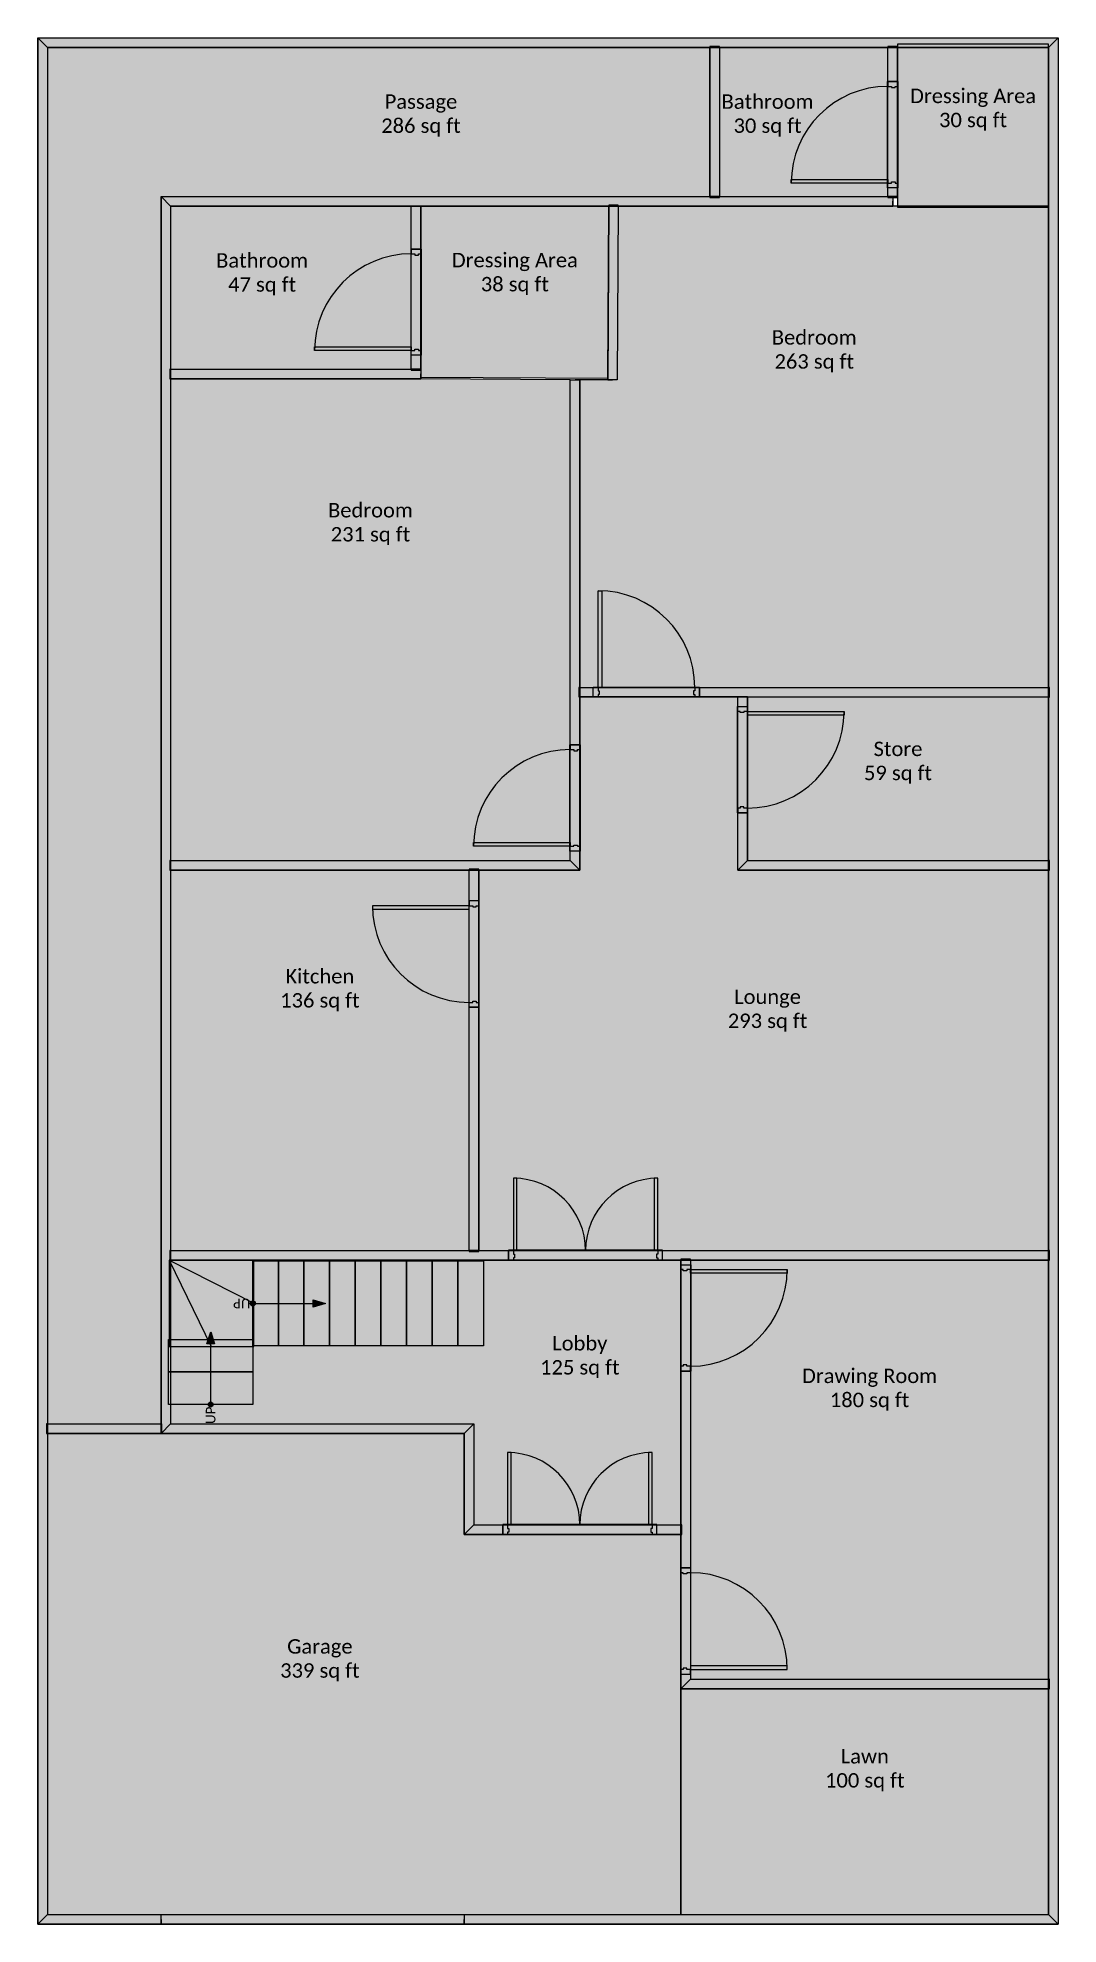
# Model space of a CAD drawing. Extents: x 0 to 35.4, y 0 to 65.4.
import ezdxf

# ---------------------------------------------------------------- set-up
doc = ezdxf.new("R2010")
doc.units = 0
doc.header["$MEASUREMENT"] = 0
for name, color, linetype in [('BUILDING_ENVELOPE', 7, 'CONTINUOUS'), ('LANDING', 7, 'CONTINUOUS'), ('SPACE', 7, 'CONTINUOUS'), ('STAIR', 7, 'CONTINUOUS')]:
    doc.layers.add(name, color=color, linetype=linetype)
doc.styles.get("Standard").update_dxf_attribs({"font": 'txt.shx'})

msp = doc.modelspace()

# ---------------------------------------------------------------- hatches: boundary and pattern name
at = {"layer": 'BUILDING_ENVELOPE'}
for color, points in [(7, [(0.371, 65.024), (0.371, 0.357), (0.038, 0.024), (0.038, 65.357)]), (7, [(0.038, 65.357), (35.371, 65.357), (35.038, 65.024), (0.371, 65.024)]), (7, [(35.371, 65.357), (35.371, 0.024), (35.038, 0.357), (35.038, 65.024)]), (7, [(23.306, 65.024), (23.639, 65.024), (23.639, 65.057), (23.306, 65.057)]), (7, [(23.639, 65.024), (23.639, 59.858), (23.306, 59.858), (23.306, 65.024)]), (7, [(29.472, 65.024), (29.806, 65.024), (29.806, 65.057), (29.472, 65.057)]), (7, [(29.472, 59.858), (29.472, 65.024), (29.806, 65.024), (29.806, 59.858)]), (7, [(26.124, 60.45), (29.472, 60.45), (29.472, 60.325), (26.124, 60.325)]), (7, [(4.639, 59.525), (4.639, 17.358), (4.306, 17.025), (4.306, 59.858)]), (7, [(4.306, 59.858), (29.639, 59.858), (29.639, 59.692), (29.639, 59.525), (4.639, 59.525)]), (7, [(12.972, 53.878), (12.972, 59.525), (13.139, 59.525), (13.306, 59.525), (13.306, 53.878)]), (7, [(20.139, 59.525), (20.104, 53.506), (19.938, 53.506), (19.771, 53.507), (19.806, 59.525)]), (7, [(19.806, 59.525), (20.139, 59.525), (20.139, 59.558), (19.806, 59.558)]), (7, [(23.639, 59.858), (23.306, 59.858), (23.306, 59.825), (23.639, 59.825)]), (7, [(29.806, 59.858), (29.472, 59.858), (29.472, 59.825), (29.806, 59.825)]), (7, [(9.624, 54.65), (12.972, 54.65), (12.972, 54.525), (9.624, 54.525)]), (7, [(4.639, 53.545), (4.639, 53.878), (4.606, 53.878), (4.606, 53.545)]), (7, [(4.639, 53.878), (13.306, 53.878), (13.306, 53.712), (13.306, 53.545), (4.639, 53.545)]), (7, [(13.306, 53.878), (12.972, 53.878), (12.972, 53.845), (13.306, 53.845)]), (7, [(18.472, 36.858), (18.474, 53.513), (18.641, 53.513), (18.808, 53.513), (18.806, 36.525)]), (7, [(19.563, 46.207), (19.563, 42.859), (19.438, 42.859), (19.438, 46.207)]), (7, [(18.806, 42.526), (18.807, 42.859), (18.773, 42.859), (18.773, 42.526)]), (7, [(18.807, 42.859), (35.038, 42.858), (35.038, 42.525), (18.806, 42.526)]), (7, [(24.272, 36.525), (24.272, 42.526), (24.439, 42.526), (24.606, 42.526), (24.606, 36.858)]), (7, [(35.038, 42.858), (35.038, 42.525), (35.071, 42.525), (35.071, 42.858)]), (7, [(27.954, 41.9), (24.606, 41.9), (24.606, 42.025), (27.954, 42.025)]), (7, [(15.124, 37.481), (18.473, 37.481), (18.473, 37.356), (15.124, 37.356)]), (7, [(4.639, 36.525), (4.639, 36.858), (4.606, 36.858), (4.606, 36.525)]), (7, [(4.639, 36.858), (18.472, 36.858), (18.806, 36.525), (4.639, 36.525)]), (7, [(24.606, 36.858), (35.038, 36.858), (35.038, 36.525), (24.272, 36.525)]), (7, [(35.038, 36.858), (35.038, 36.525), (35.071, 36.525), (35.071, 36.858)]), (7, [(14.972, 36.525), (15.306, 36.525), (15.306, 36.558), (14.972, 36.558)]), (7, [(14.972, 23.358), (14.972, 36.525), (15.306, 36.525), (15.306, 23.358)]), (7, [(11.624, 35.174), (14.972, 35.174), (14.972, 35.299), (11.624, 35.299)]), (7, [(16.506, 25.858), (16.506, 23.358), (16.631, 23.358), (16.631, 25.858)]), (7, [(21.381, 25.858), (21.381, 23.358), (21.506, 23.358), (21.506, 25.858)]), (7, [(4.639, 23.025), (4.639, 23.358), (4.606, 23.358), (4.606, 23.025)]), (7, [(4.639, 23.358), (35.038, 23.358), (35.038, 23.025), (4.639, 23.025)]), (7, [(15.306, 23.358), (14.972, 23.358), (14.972, 23.325), (15.306, 23.325)]), (7, [(22.306, 23.025), (22.639, 23.025), (22.639, 23.058), (22.306, 23.058)]), (7, [(22.639, 23.025), (22.639, 8.508), (22.306, 8.175), (22.306, 23.025)]), (7, [(35.038, 23.358), (35.038, 23.025), (35.071, 23.025), (35.071, 23.358)]), (7, [(25.987, 22.574), (22.639, 22.574), (22.639, 22.699), (25.987, 22.699)]), (54, [(0.371, 17.025), (0.371, 17.358), (0.338, 17.358), (0.338, 17.025)]), (54, [(0.371, 17.358), (4.306, 17.358), (4.306, 17.025), (0.371, 17.025)]), (7, [(4.639, 17.358), (15.139, 17.358), (14.806, 17.025), (4.306, 17.025)]), (54, [(4.306, 17.358), (4.306, 17.025), (4.339, 17.025), (4.339, 17.358)]), (7, [(15.139, 17.358), (15.139, 13.858), (14.806, 13.525), (14.806, 17.025)]), (7, [(16.306, 16.358), (16.306, 13.858), (16.431, 13.858), (16.431, 16.358)]), (7, [(21.181, 16.358), (21.181, 13.858), (21.306, 13.858), (21.306, 16.358)]), (7, [(15.139, 13.858), (22.306, 13.858), (22.306, 13.525), (14.806, 13.525)]), (7, [(22.306, 13.858), (22.306, 13.525), (22.339, 13.525), (22.339, 13.858)]), (7, [(22.639, 8.508), (35.038, 8.508), (35.038, 8.175), (22.306, 8.175)]), (7, [(25.987, 8.976), (22.639, 8.976), (22.639, 8.851), (25.987, 8.851)]), (7, [(35.038, 8.508), (35.038, 8.175), (35.071, 8.175), (35.071, 8.508)]), (7, [(0.371, 0.357), (35.038, 0.357), (35.371, 0.024), (0.038, 0.024)])]:
    msp.add_hatch(color=color, dxfattribs=at).paths.add_polyline_path(points)
h = msp.add_hatch(color=7, dxfattribs=at)
h.paths.add_polyline_path([(29.806, 60.158), (29.472, 60.158), (29.472, 60.325), (29.597, 60.325), (29.722, 60.325), (29.806, 60.325)])
h.paths.add_polyline_path([(29.806, 63.84), (29.472, 63.84), (29.472, 63.673), (29.597, 63.673), (29.722, 63.673), (29.806, 63.673)])
h = msp.add_hatch(color=7, dxfattribs=at)
h.paths.add_polyline_path([(29.597, 60.325), (29.597, 60.367), (29.722, 60.367), (29.722, 60.325)])
h.paths.add_polyline_path([(29.597, 63.673), (29.597, 63.631), (29.722, 63.631), (29.722, 63.673)])
h = msp.add_hatch(color=7, dxfattribs=at)
h.paths.add_polyline_path([(13.306, 54.358), (12.972, 54.358), (12.972, 54.525), (13.097, 54.525), (13.222, 54.525), (13.306, 54.525)])
h.paths.add_polyline_path([(13.306, 58.04), (12.972, 58.04), (12.972, 57.873), (13.097, 57.873), (13.222, 57.873), (13.306, 57.873)])
h = msp.add_hatch(color=7, dxfattribs=at)
h.paths.add_polyline_path([(13.097, 54.525), (13.097, 54.567), (13.222, 54.567), (13.222, 54.525)])
h.paths.add_polyline_path([(13.097, 57.873), (13.097, 57.831), (13.222, 57.831), (13.222, 57.873)])
h = msp.add_hatch(color=7, dxfattribs=at)
h.paths.add_polyline_path([(19.272, 42.526), (19.272, 42.859), (19.438, 42.859), (19.438, 42.734), (19.438, 42.609), (19.438, 42.526)])
h.paths.add_polyline_path([(22.953, 42.526), (22.953, 42.859), (22.786, 42.859), (22.786, 42.734), (22.786, 42.609), (22.786, 42.526)])
h = msp.add_hatch(color=7, dxfattribs=at)
h.paths.add_polyline_path([(19.438, 42.734), (19.48, 42.734), (19.48, 42.609), (19.438, 42.609)])
h.paths.add_polyline_path([(22.786, 42.734), (22.745, 42.734), (22.745, 42.609), (22.786, 42.609)])
h = msp.add_hatch(color=7, dxfattribs=at)
h.paths.add_polyline_path([(24.272, 42.192), (24.606, 42.192), (24.606, 42.025), (24.481, 42.025), (24.356, 42.025), (24.272, 42.025)])
h.paths.add_polyline_path([(24.272, 38.51), (24.606, 38.51), (24.606, 38.677), (24.481, 38.677), (24.356, 38.677), (24.272, 38.677)])
h = msp.add_hatch(color=7, dxfattribs=at)
h.paths.add_polyline_path([(24.481, 42.025), (24.481, 41.983), (24.356, 41.983), (24.356, 42.025)])
h.paths.add_polyline_path([(24.481, 38.677), (24.481, 38.719), (24.356, 38.719), (24.356, 38.677)])
h = msp.add_hatch(color=7, dxfattribs=at)
h.paths.add_polyline_path([(18.806, 37.189), (18.473, 37.189), (18.473, 37.356), (18.598, 37.356), (18.723, 37.356), (18.806, 37.356)])
h.paths.add_polyline_path([(18.806, 40.871), (18.473, 40.871), (18.473, 40.704), (18.598, 40.704), (18.723, 40.704), (18.806, 40.704)])
h = msp.add_hatch(color=7, dxfattribs=at)
h.paths.add_polyline_path([(18.598, 37.356), (18.598, 37.398), (18.723, 37.398), (18.723, 37.356)])
h.paths.add_polyline_path([(18.598, 40.704), (18.598, 40.662), (18.723, 40.662), (18.723, 40.704)])
h = msp.add_hatch(color=7, dxfattribs=at)
h.paths.add_polyline_path([(15.306, 35.466), (14.972, 35.466), (14.972, 35.299), (15.097, 35.299), (15.222, 35.299), (15.306, 35.299)])
h.paths.add_polyline_path([(15.306, 31.785), (14.972, 31.785), (14.972, 31.951), (15.097, 31.951), (15.222, 31.951), (15.306, 31.951)])
h = msp.add_hatch(color=7, dxfattribs=at)
h.paths.add_polyline_path([(15.097, 35.299), (15.097, 35.258), (15.222, 35.258), (15.222, 35.299)])
h.paths.add_polyline_path([(15.097, 31.951), (15.097, 31.993), (15.222, 31.993), (15.222, 31.951)])
h = msp.add_hatch(color=134, dxfattribs=at)
h.paths.add_polyline_path([(7.48, 22.996), (8.368, 22.996), (8.368, 20.053), (7.48, 20.053)])
h.paths.add_polyline_path([(8.368, 22.996), (9.256, 22.996), (9.256, 20.053), (8.368, 20.053)])
h.paths.add_polyline_path([(9.256, 22.996), (10.144, 22.996), (10.144, 20.053), (9.256, 20.053)])
h.paths.add_polyline_path([(10.144, 22.996), (11.031, 22.996), (11.031, 20.053), (10.144, 20.053)])
h.paths.add_polyline_path([(11.031, 22.996), (11.919, 22.996), (11.919, 20.053), (11.031, 20.053)])
h.paths.add_polyline_path([(11.919, 22.996), (12.807, 22.996), (12.807, 20.053), (11.919, 20.053)])
h.paths.add_polyline_path([(12.807, 22.996), (13.695, 22.996), (13.695, 20.053), (12.807, 20.053)])
h.paths.add_polyline_path([(13.695, 22.996), (14.582, 22.996), (14.582, 20.053), (13.695, 20.053)])
h.paths.add_polyline_path([(14.582, 22.996), (15.47, 22.996), (15.47, 20.053), (14.582, 20.053)])
edge = h.paths.add_edge_path(flags=0)
edge = h.paths.add_edge_path(flags=0)
edge = h.paths.add_edge_path(flags=0)
edge = h.paths.add_edge_path(flags=0)
edge = h.paths.add_edge_path(flags=0)
edge = h.paths.add_edge_path(flags=0)
edge = h.paths.add_edge_path(flags=0)
edge = h.paths.add_edge_path(flags=0)
edge = h.paths.add_edge_path(flags=0)
edge = h.paths.add_edge_path(flags=0)
edge = h.paths.add_edge_path(flags=0)
edge = h.paths.add_edge_path(flags=0)
edge = h.paths.add_edge_path(flags=0)
edge = h.paths.add_edge_path(flags=0)
edge = h.paths.add_edge_path(flags=0)
edge = h.paths.add_edge_path(flags=0)
edge = h.paths.add_edge_path(flags=0)
edge = h.paths.add_edge_path(flags=0)
edge = h.paths.add_edge_path(flags=0)
edge = h.paths.add_edge_path(flags=0)
edge = h.paths.add_edge_path(flags=0)
edge = h.paths.add_edge_path(flags=0)
edge = h.paths.add_edge_path(flags=0)
edge = h.paths.add_edge_path(flags=0)
h = msp.add_hatch(color=7, dxfattribs=at)
h.paths.add_polyline_path([(21.672, 23.025), (21.672, 23.358), (21.506, 23.358), (21.506, 23.233), (21.506, 23.108), (21.506, 23.025)])
h.paths.add_polyline_path([(16.339, 23.025), (16.339, 23.358), (16.506, 23.358), (16.506, 23.233), (16.506, 23.108), (16.506, 23.025)])
h = msp.add_hatch(color=7, dxfattribs=at)
h.paths.add_polyline_path([(21.506, 23.233), (21.464, 23.233), (21.464, 23.108), (21.506, 23.108)])
h.paths.add_polyline_path([(16.506, 23.233), (16.547, 23.233), (16.547, 23.108), (16.506, 23.108)])
h = msp.add_hatch(color=7, dxfattribs=at)
h.paths.add_polyline_path([(22.306, 22.866), (22.639, 22.866), (22.639, 22.699), (22.514, 22.699), (22.389, 22.699), (22.306, 22.699)])
h.paths.add_polyline_path([(22.306, 19.184), (22.639, 19.184), (22.639, 19.351), (22.514, 19.351), (22.389, 19.351), (22.306, 19.351)])
h = msp.add_hatch(color=7, dxfattribs=at)
h.paths.add_polyline_path([(22.514, 22.699), (22.514, 22.657), (22.389, 22.657), (22.389, 22.699)])
h.paths.add_polyline_path([(22.514, 19.351), (22.514, 19.393), (22.389, 19.393), (22.389, 19.351)])
h = msp.add_hatch(color=134, dxfattribs=at)
h.paths.add_polyline_path([(4.569, 18.025), (4.569, 19.15), (7.48, 19.15), (7.48, 18.025)])
h.paths.add_polyline_path([(4.569, 19.15), (4.569, 20.275), (7.48, 20.275), (7.48, 19.15)])
edge = h.paths.add_edge_path(flags=0)
edge = h.paths.add_edge_path(flags=0)
edge = h.paths.add_edge_path(flags=0)
edge = h.paths.add_edge_path(flags=0)
edge = h.paths.add_edge_path(flags=0)
edge = h.paths.add_edge_path(flags=0)
edge = h.paths.add_edge_path(flags=0)
edge = h.paths.add_edge_path(flags=0)
edge = h.paths.add_edge_path(flags=0)
edge = h.paths.add_edge_path(flags=0)
edge = h.paths.add_edge_path(flags=0)
edge = h.paths.add_edge_path(flags=0)
edge = h.paths.add_edge_path(flags=0)
edge = h.paths.add_edge_path(flags=0)
edge = h.paths.add_edge_path(flags=0)
edge = h.paths.add_edge_path(flags=0)
edge = h.paths.add_edge_path(flags=0)
edge = h.paths.add_edge_path(flags=0)
edge = h.paths.add_edge_path(flags=0)
edge = h.paths.add_edge_path(flags=0)
edge = h.paths.add_edge_path(flags=0)
edge = h.paths.add_edge_path(flags=0)
edge = h.paths.add_edge_path(flags=0)
edge = h.paths.add_edge_path(flags=0)
edge = h.paths.add_edge_path(flags=0)
edge = h.paths.add_edge_path(flags=0)
edge = h.paths.add_edge_path(flags=0)
edge = h.paths.add_edge_path(flags=0)
edge = h.paths.add_edge_path(flags=0)
edge = h.paths.add_edge_path(flags=0)
edge = h.paths.add_edge_path(flags=0)
h = msp.add_hatch(color=7, dxfattribs=at)
h.paths.add_polyline_path([(21.472, 13.525), (21.472, 13.858), (21.306, 13.858), (21.306, 13.733), (21.306, 13.608), (21.306, 13.525)])
h.paths.add_polyline_path([(16.139, 13.525), (16.139, 13.858), (16.306, 13.858), (16.306, 13.733), (16.306, 13.608), (16.306, 13.525)])
h = msp.add_hatch(color=7, dxfattribs=at)
h.paths.add_polyline_path([(21.306, 13.733), (21.264, 13.733), (21.264, 13.608), (21.306, 13.608)])
h.paths.add_polyline_path([(16.306, 13.733), (16.347, 13.733), (16.347, 13.608), (16.306, 13.608)])
h = msp.add_hatch(color=7, dxfattribs=at)
h.paths.add_polyline_path([(22.306, 8.684), (22.639, 8.684), (22.639, 8.851), (22.514, 8.851), (22.389, 8.851), (22.306, 8.851)])
h.paths.add_polyline_path([(22.306, 12.366), (22.639, 12.366), (22.639, 12.199), (22.514, 12.199), (22.389, 12.199), (22.306, 12.199)])
h = msp.add_hatch(color=7, dxfattribs=at)
h.paths.add_polyline_path([(22.514, 8.851), (22.514, 8.893), (22.389, 8.893), (22.389, 8.851)])
h.paths.add_polyline_path([(22.514, 12.199), (22.514, 12.157), (22.389, 12.157), (22.389, 12.199)])
at = {"layer": 'LANDING'}
msp.add_hatch(color=134, dxfattribs=at).paths.add_polyline_path([(4.588, 23.025), (4.588, 20.032), (7.52, 20.032), (7.52, 23.025)])
at = {"layer": 'SPACE'}
for color, points in [(54, [(4.306, 17.358), (4.306, 59.858), (23.306, 59.858), (23.306, 65.024), (0.371, 65.024), (0.371, 17.358), (4.306, 17.358)]), (5, [(23.639, 59.858), (29.472, 59.858), (29.472, 65.024), (23.639, 65.024)]), (11, [(29.806, 59.486), (35.038, 59.486), (35.038, 65.133), (29.806, 65.133)]), (5, [(12.972, 53.878), (12.972, 59.525), (4.639, 59.525), (4.639, 53.878)]), (11, [(19.773, 53.568), (19.806, 59.525), (13.306, 59.525), (13.306, 53.607), (13.307, 53.607), (19.773, 53.568)]), (10, [(18.807, 42.859), (35.038, 42.858), (35.038, 59.525), (20.139, 59.525), (20.104, 53.506), (18.808, 53.513)]), (10, [(18.474, 53.515), (13.306, 53.545), (4.639, 53.545), (4.639, 36.858), (18.472, 36.858), (18.474, 53.515)]), (2, [(24.606, 42.526), (18.806, 42.526), (18.806, 36.525), (15.306, 36.525), (15.306, 23.358), (35.038, 23.358), (35.038, 36.525), (24.272, 36.525), (24.272, 42.526), (24.439, 42.526)]), (214, [(24.606, 42.526), (24.606, 36.858), (35.038, 36.858), (35.038, 42.525)]), (40, [(14.972, 36.525), (4.639, 36.525), (4.639, 23.358), (14.972, 23.358), (14.972, 36.525)]), (6, [(22.306, 13.858), (22.306, 23.025), (4.639, 23.025), (4.639, 17.358), (15.139, 17.358), (15.139, 13.858), (22.306, 13.858)]), (94, [(35.038, 8.508), (35.038, 23.025), (22.639, 23.025), (22.639, 8.508), (35.038, 8.508)]), (22, [(4.306, 17.025), (0.371, 17.025), (0.371, 0.357), (22.306, 0.357), (22.306, 8.175), (22.306, 13.525), (14.806, 13.525), (14.806, 17.025), (4.306, 17.025)]), (111, [(22.306, 0.357), (35.038, 0.357), (35.038, 8.175), (22.306, 8.175)])]:
    msp.add_hatch(color=color, dxfattribs=at).paths.add_polyline_path(points)
at = {"layer": 'STAIR'}
h = msp.add_hatch(color=134, dxfattribs=at)
edge = h.paths.add_edge_path()
edge.add_arc((7.48, 21.525), 0.0868, 0, 360)
for points in [[(9.576, 21.397), (9.576, 21.652), (10.002, 21.522)], [(6.152, 20.12), (5.897, 20.12), (6.027, 20.546)]]:
    msp.add_hatch(color=134, dxfattribs=at).paths.add_polyline_path(points)
h = msp.add_hatch(color=134, dxfattribs=at)
edge = h.paths.add_edge_path()
edge.add_arc((6.025, 18.025), 0.0868, 0, 360)

# ---------------------------------------------------------------- linework, layer by layer
at = {"layer": 'BUILDING_ENVELOPE', "color": 7, "linetype": 'CONTINUOUS'}
for p, q in [((0.038, 65.357), (0.038, 0.024)), ((0.038, 65.357), (35.371, 65.357)), ((35.371, 65.357), (35.371, 0.024)), ((0.371, 65.024), (0.371, 0.357)), ((0.371, 65.024), (35.038, 65.024)), ((23.306, 65.024), (23.306, 59.858)), ((23.639, 65.024), (23.639, 59.858)), ((29.472, 59.858), (29.472, 65.024)), ((29.806, 59.858), (29.806, 65.024)), ((35.038, 65.024), (35.038, 0.357)), ((29.806, 63.84), (29.472, 63.84)), ((29.472, 63.84), (29.472, 63.673)), ((29.806, 63.84), (29.472, 63.84)), ((29.472, 63.673), (29.597, 63.673)), ((29.597, 63.673), (29.597, 63.631)), ((29.597, 63.631), (29.722, 63.631)), ((29.722, 63.673), (29.806, 63.673)), ((29.722, 63.631), (29.722, 63.673)), ((29.806, 63.673), (29.806, 63.84)), ((29.472, 60.158), (29.472, 60.325)), ((29.472, 60.325), (29.597, 60.325)), ((29.806, 60.158), (29.472, 60.158)), ((29.806, 60.158), (29.472, 60.158)), ((29.597, 60.325), (29.597, 60.367)), ((29.597, 60.367), (29.722, 60.367)), ((29.722, 60.367), (29.722, 60.325)), ((29.722, 60.325), (29.806, 60.325)), ((29.806, 60.325), (29.806, 60.158)), ((4.306, 59.858), (4.306, 17.025)), ((4.639, 59.525), (4.639, 17.358)), ((13.306, 58.04), (12.972, 58.04)), ((12.972, 58.04), (12.972, 57.873)), ((13.306, 58.04), (12.972, 58.04)), ((12.972, 57.873), (13.097, 57.873)), ((13.097, 57.873), (13.097, 57.831)), ((13.097, 57.831), (13.222, 57.831)), ((13.222, 57.873), (13.306, 57.873)), ((13.222, 57.831), (13.222, 57.873)), ((13.306, 57.873), (13.306, 58.04)), ((12.972, 54.358), (12.972, 54.525)), ((12.972, 54.525), (13.097, 54.525)), ((13.306, 54.358), (12.972, 54.358)), ((13.306, 54.358), (12.972, 54.358)), ((13.097, 54.525), (13.097, 54.567)), ((13.097, 54.567), (13.222, 54.567)), ((13.222, 54.567), (13.222, 54.525)), ((13.222, 54.525), (13.306, 54.525)), ((13.306, 54.525), (13.306, 54.358)), ((18.806, 42.526), (35.038, 42.525)), ((18.807, 42.859), (35.038, 42.858)), ((19.272, 42.526), (19.272, 42.859)), ((19.272, 42.859), (19.438, 42.859)), ((19.272, 42.526), (19.272, 42.859)), ((19.438, 42.526), (19.272, 42.526)), ((19.438, 42.859), (19.438, 42.734)), ((19.438, 42.734), (19.48, 42.734)), ((19.438, 42.609), (19.438, 42.526)), ((19.48, 42.609), (19.438, 42.609)), ((19.48, 42.734), (19.48, 42.609)), ((22.786, 42.734), (22.745, 42.734)), ((22.745, 42.734), (22.745, 42.609)), ((22.745, 42.609), (22.786, 42.609)), ((22.953, 42.859), (22.786, 42.859)), ((22.786, 42.859), (22.786, 42.734)), ((22.786, 42.609), (22.786, 42.526)), ((22.786, 42.526), (22.953, 42.526)), ((22.953, 42.526), (22.953, 42.859)), ((22.953, 42.526), (22.953, 42.859)), ((24.272, 42.192), (24.606, 42.192)), ((24.272, 42.025), (24.272, 42.192)), ((24.272, 42.192), (24.606, 42.192)), ((24.356, 42.025), (24.272, 42.025)), ((24.356, 41.983), (24.356, 42.025)), ((24.481, 41.983), (24.356, 41.983)), ((24.606, 42.025), (24.481, 42.025)), ((24.481, 42.025), (24.481, 41.983)), ((24.606, 42.192), (24.606, 42.025)), ((18.806, 40.871), (18.473, 40.871)), ((18.473, 40.871), (18.473, 40.704)), ((18.806, 40.871), (18.473, 40.871)), ((18.473, 40.704), (18.598, 40.704)), ((18.598, 40.704), (18.598, 40.662)), ((18.598, 40.662), (18.723, 40.662)), ((18.723, 40.704), (18.806, 40.704)), ((18.723, 40.662), (18.723, 40.704)), ((18.806, 40.704), (18.806, 40.871)), ((24.356, 38.677), (24.272, 38.677)), ((24.272, 38.677), (24.272, 38.51)), ((24.481, 38.719), (24.356, 38.719)), ((24.356, 38.719), (24.356, 38.677)), ((24.481, 38.677), (24.481, 38.719)), ((24.606, 38.677), (24.481, 38.677)), ((24.606, 38.51), (24.606, 38.677)), ((24.272, 38.51), (24.606, 38.51)), ((24.272, 38.51), (24.606, 38.51)), ((18.473, 37.189), (18.473, 37.356)), ((18.473, 37.356), (18.598, 37.356)), ((18.598, 37.356), (18.598, 37.398)), ((18.598, 37.398), (18.723, 37.398)), ((18.723, 37.398), (18.723, 37.356)), ((18.723, 37.356), (18.806, 37.356)), ((18.806, 37.356), (18.806, 37.189)), ((4.639, 36.858), (18.472, 36.858)), ((18.806, 37.189), (18.473, 37.189)), ((18.806, 37.189), (18.473, 37.189)), ((24.606, 36.858), (35.038, 36.858)), ((4.639, 36.525), (18.806, 36.525)), ((14.972, 23.358), (14.972, 36.525)), ((15.306, 23.358), (15.306, 36.525)), ((24.272, 36.525), (35.038, 36.525)), ((15.306, 35.466), (14.972, 35.466)), ((14.972, 35.466), (14.972, 35.299)), ((15.306, 35.466), (14.972, 35.466)), ((14.972, 35.299), (15.097, 35.299)), ((15.097, 35.299), (15.097, 35.258)), ((15.222, 35.299), (15.306, 35.299)), ((15.222, 35.258), (15.222, 35.299)), ((15.306, 35.299), (15.306, 35.466)), ((15.097, 35.258), (15.222, 35.258)), ((14.972, 31.785), (14.972, 31.951)), ((14.972, 31.951), (15.097, 31.951)), ((15.306, 31.785), (14.972, 31.785)), ((15.306, 31.785), (14.972, 31.785)), ((15.097, 31.951), (15.097, 31.993)), ((15.097, 31.993), (15.222, 31.993)), ((15.222, 31.993), (15.222, 31.951)), ((15.222, 31.951), (15.306, 31.951)), ((15.306, 31.951), (15.306, 31.785)), ((4.639, 23.358), (35.038, 23.358)), ((4.639, 23.025), (35.038, 23.025)), ((16.339, 23.025), (16.339, 23.358)), ((16.339, 23.358), (16.506, 23.358)), ((16.339, 23.025), (16.339, 23.358)), ((16.506, 23.025), (16.339, 23.025)), ((16.506, 23.358), (16.506, 23.233)), ((16.506, 23.233), (16.547, 23.233)), ((16.506, 23.108), (16.506, 23.025)), ((16.547, 23.108), (16.506, 23.108)), ((16.547, 23.233), (16.547, 23.108)), ((21.506, 23.233), (21.464, 23.233)), ((21.464, 23.233), (21.464, 23.108)), ((21.464, 23.108), (21.506, 23.108)), ((21.672, 23.358), (21.506, 23.358)), ((21.506, 23.358), (21.506, 23.233)), ((21.506, 23.108), (21.506, 23.025)), ((21.506, 23.025), (21.672, 23.025)), ((21.672, 23.025), (21.672, 23.358)), ((21.672, 23.025), (21.672, 23.358)), ((22.306, 23.025), (22.306, 8.175)), ((22.639, 23.025), (22.639, 8.508)), ((22.306, 22.866), (22.639, 22.866)), ((22.306, 22.699), (22.306, 22.866)), ((22.306, 22.866), (22.639, 22.866)), ((22.389, 22.699), (22.306, 22.699)), ((22.389, 22.657), (22.389, 22.699)), ((22.514, 22.657), (22.389, 22.657)), ((22.639, 22.699), (22.514, 22.699)), ((22.514, 22.699), (22.514, 22.657)), ((22.639, 22.866), (22.639, 22.699)), ((22.389, 19.351), (22.306, 19.351)), ((22.306, 19.351), (22.306, 19.184)), ((22.306, 19.184), (22.639, 19.184)), ((22.306, 19.184), (22.639, 19.184)), ((22.514, 19.393), (22.389, 19.393)), ((22.389, 19.393), (22.389, 19.351)), ((22.514, 19.351), (22.514, 19.393)), ((22.639, 19.351), (22.514, 19.351)), ((22.639, 19.184), (22.639, 19.351)), ((4.306, 17.025), (14.806, 17.025)), ((4.639, 17.358), (15.139, 17.358)), ((14.806, 17.025), (14.806, 13.525)), ((15.139, 17.358), (15.139, 13.858)), ((15.139, 13.858), (22.306, 13.858)), ((16.139, 13.525), (16.139, 13.858)), ((16.139, 13.858), (16.306, 13.858)), ((16.139, 13.525), (16.139, 13.858)), ((16.306, 13.858), (16.306, 13.733)), ((16.306, 13.733), (16.347, 13.733)), ((16.347, 13.733), (16.347, 13.608)), ((21.306, 13.733), (21.264, 13.733)), ((21.264, 13.733), (21.264, 13.608)), ((21.472, 13.858), (21.306, 13.858)), ((21.306, 13.858), (21.306, 13.733)), ((21.472, 13.525), (21.472, 13.858)), ((21.472, 13.525), (21.472, 13.858)), ((14.806, 13.525), (22.306, 13.525)), ((16.306, 13.525), (16.139, 13.525)), ((16.306, 13.608), (16.306, 13.525)), ((16.347, 13.608), (16.306, 13.608)), ((21.264, 13.608), (21.306, 13.608)), ((21.306, 13.608), (21.306, 13.525)), ((21.306, 13.525), (21.472, 13.525)), ((22.306, 12.366), (22.639, 12.366)), ((22.306, 12.199), (22.306, 12.366)), ((22.306, 12.366), (22.639, 12.366)), ((22.389, 12.199), (22.306, 12.199)), ((22.389, 12.157), (22.389, 12.199)), ((22.514, 12.157), (22.389, 12.157)), ((22.639, 12.199), (22.514, 12.199)), ((22.514, 12.199), (22.514, 12.157)), ((22.639, 12.366), (22.639, 12.199)), ((22.389, 8.851), (22.306, 8.851)), ((22.306, 8.851), (22.306, 8.684)), ((22.306, 8.684), (22.639, 8.684)), ((22.306, 8.684), (22.639, 8.684)), ((22.514, 8.893), (22.389, 8.893)), ((22.389, 8.893), (22.389, 8.851)), ((22.514, 8.851), (22.514, 8.893)), ((22.639, 8.851), (22.514, 8.851)), ((22.639, 8.684), (22.639, 8.851)), ((22.639, 8.508), (35.038, 8.508)), ((22.306, 8.175), (35.038, 8.175)), ((0.038, 0.024), (35.371, 0.024)), ((0.371, 0.357), (35.038, 0.357))]:
    msp.add_line(p, q, dxfattribs=at)
at = {"layer": 'BUILDING_ENVELOPE', "color": 54, "linetype": 'CONTINUOUS'}
for p, q in [((0.371, 17.358), (4.306, 17.358)), ((0.371, 17.025), (4.306, 17.025))]:
    msp.add_line(p, q, dxfattribs=at)
at = {"layer": 'BUILDING_ENVELOPE', "color": 7, "linetype": 'CONTINUOUS'}
for points in [[(0.371, 65.024), (0.371, 0.357), (0.038, 0.024), (0.038, 65.357)], [(0.038, 65.357), (35.371, 65.357), (35.038, 65.024), (0.371, 65.024)], [(35.371, 65.357), (35.371, 0.024), (35.038, 0.357), (35.038, 65.024)], [(23.306, 65.024), (23.639, 65.024), (23.639, 65.057), (23.306, 65.057)], [(23.639, 65.024), (23.639, 59.858), (23.306, 59.858), (23.306, 65.024)], [(29.472, 65.024), (29.806, 65.024), (29.806, 65.057), (29.472, 65.057)], [(29.472, 59.858), (29.472, 65.024), (29.806, 65.024), (29.806, 59.858)], [(29.814, 63.84), (29.814, 60.158), (29.464, 60.158), (29.464, 63.84)], [(26.124, 60.45), (29.472, 60.45), (29.472, 60.325), (26.124, 60.325)], [(4.639, 59.525), (4.639, 17.358), (4.306, 17.025), (4.306, 59.858)], [(4.306, 59.858), (29.639, 59.858), (29.639, 59.692), (29.639, 59.525), (4.639, 59.525)], [(12.972, 53.878), (12.972, 59.525), (13.139, 59.525), (13.306, 59.525), (13.306, 53.878)], [(20.139, 59.525), (20.104, 53.506), (19.938, 53.506), (19.771, 53.507), (19.806, 59.525)], [(19.806, 59.525), (20.139, 59.525), (20.139, 59.558), (19.806, 59.558)], [(23.639, 59.858), (23.306, 59.858), (23.306, 59.825), (23.639, 59.825)], [(29.806, 59.858), (29.472, 59.858), (29.472, 59.825), (29.806, 59.825)], [(13.314, 58.04), (13.314, 54.358), (12.964, 54.358), (12.964, 58.04)], [(9.624, 54.65), (12.972, 54.65), (12.972, 54.525), (9.624, 54.525)], [(4.639, 53.545), (4.639, 53.878), (4.606, 53.878), (4.606, 53.545)], [(4.639, 53.878), (13.306, 53.878), (13.306, 53.712), (13.306, 53.545), (4.639, 53.545)], [(13.306, 53.878), (12.972, 53.878), (12.972, 53.845), (13.306, 53.845)], [(18.472, 36.858), (18.474, 53.513), (18.641, 53.513), (18.808, 53.513), (18.806, 36.525)], [(19.563, 46.207), (19.563, 42.859), (19.438, 42.859), (19.438, 46.207)], [(18.806, 42.526), (18.807, 42.859), (18.773, 42.859), (18.773, 42.526)], [(18.807, 42.859), (35.038, 42.858), (35.038, 42.525), (18.806, 42.526)], [(22.953, 42.518), (19.272, 42.518), (19.272, 42.867), (22.953, 42.867)], [(24.272, 36.525), (24.272, 42.526), (24.439, 42.526), (24.606, 42.526), (24.606, 36.858)], [(35.038, 42.858), (35.038, 42.525), (35.071, 42.525), (35.071, 42.858)], [(24.264, 38.51), (24.264, 42.192), (24.614, 42.192), (24.614, 38.51)], [(27.954, 41.9), (24.606, 41.9), (24.606, 42.025), (27.954, 42.025)], [(18.814, 40.871), (18.814, 37.189), (18.465, 37.189), (18.465, 40.871)], [(15.124, 37.481), (18.473, 37.481), (18.473, 37.356), (15.124, 37.356)], [(4.639, 36.525), (4.639, 36.858), (4.606, 36.858), (4.606, 36.525)], [(4.639, 36.858), (18.472, 36.858), (18.806, 36.525), (4.639, 36.525)], [(24.606, 36.858), (35.038, 36.858), (35.038, 36.525), (24.272, 36.525)], [(35.038, 36.858), (35.038, 36.525), (35.071, 36.525), (35.071, 36.858)], [(14.972, 36.525), (15.306, 36.525), (15.306, 36.558), (14.972, 36.558)], [(14.972, 23.358), (14.972, 36.525), (15.306, 36.525), (15.306, 23.358)], [(11.624, 35.174), (14.972, 35.174), (14.972, 35.299), (11.624, 35.299)], [(15.314, 31.785), (15.314, 35.466), (14.964, 35.466), (14.964, 31.785)], [(16.506, 25.858), (16.506, 23.358), (16.631, 23.358), (16.631, 25.858)], [(21.381, 25.858), (21.381, 23.358), (21.506, 23.358), (21.506, 25.858)], [(4.639, 23.025), (4.639, 23.358), (4.606, 23.358), (4.606, 23.025)], [(4.639, 23.358), (35.038, 23.358), (35.038, 23.025), (4.639, 23.025)], [(15.306, 23.358), (14.972, 23.358), (14.972, 23.325), (15.306, 23.325)], [(16.339, 23.017), (21.672, 23.017), (21.672, 23.366), (16.339, 23.366)], [(22.306, 23.025), (22.639, 23.025), (22.639, 23.058), (22.306, 23.058)], [(22.639, 23.025), (22.639, 8.508), (22.306, 8.175), (22.306, 23.025)], [(35.038, 23.358), (35.038, 23.025), (35.071, 23.025), (35.071, 23.358)], [(22.298, 19.184), (22.298, 22.866), (22.647, 22.866), (22.647, 19.184)], [(25.987, 22.574), (22.639, 22.574), (22.639, 22.699), (25.987, 22.699)], [(0.371, 17.025), (0.371, 17.358), (0.338, 17.358), (0.338, 17.025)], [(4.639, 17.358), (15.139, 17.358), (14.806, 17.025), (4.306, 17.025)], [(4.306, 17.358), (4.306, 17.025), (4.339, 17.025), (4.339, 17.358)], [(15.139, 17.358), (15.139, 13.858), (14.806, 13.525), (14.806, 17.025)], [(16.306, 16.358), (16.306, 13.858), (16.431, 13.858), (16.431, 16.358)], [(21.181, 16.358), (21.181, 13.858), (21.306, 13.858), (21.306, 16.358)], [(15.139, 13.858), (22.306, 13.858), (22.306, 13.525), (14.806, 13.525)], [(16.139, 13.517), (21.472, 13.517), (21.472, 13.866), (16.139, 13.866)], [(22.306, 13.858), (22.306, 13.525), (22.339, 13.525), (22.339, 13.858)], [(22.298, 12.366), (22.298, 8.684), (22.647, 8.684), (22.647, 12.366)], [(22.639, 8.508), (35.038, 8.508), (35.038, 8.175), (22.306, 8.175)], [(25.987, 8.976), (22.639, 8.976), (22.639, 8.851), (25.987, 8.851)], [(35.038, 8.508), (35.038, 8.175), (35.071, 8.175), (35.071, 8.508)], [(0.371, 0.357), (35.038, 0.357), (35.371, 0.024), (0.038, 0.024)], [(4.306, 0.357), (14.806, 0.357), (14.806, 0.19), (14.806, 0.024), (4.306, 0.024), (4.306, 0.19)]]:
    msp.add_lwpolyline(points, close=True, dxfattribs=at)
for points in [[(4.306, 59.858), (29.639, 59.858), (29.639, 59.692)], [(4.639, 59.525), (29.639, 59.525), (29.639, 59.692)], [(12.972, 53.878), (12.972, 59.525), (13.139, 59.525)], [(13.306, 53.878), (13.306, 59.525), (13.139, 59.525)], [(19.806, 59.525), (19.771, 53.507), (19.938, 53.506)], [(20.139, 59.525), (20.104, 53.506), (19.938, 53.506)], [(4.639, 53.878), (13.306, 53.878), (13.306, 53.712)], [(4.639, 53.545), (13.306, 53.545), (13.306, 53.712)], [(18.472, 36.858), (18.474, 53.513), (18.641, 53.513)], [(18.806, 36.525), (18.808, 53.513), (18.641, 53.513)], [(24.272, 36.525), (24.272, 42.526), (24.439, 42.526)], [(24.606, 36.858), (24.606, 42.526), (24.439, 42.526)], [(4.306, 0.19), (4.306, 0.357), (14.806, 0.357), (14.806, 0.19)], [(4.306, 0.19), (4.306, 0.024), (14.806, 0.024), (14.806, 0.19)]]:
    msp.add_lwpolyline(points, dxfattribs=at)
at = {"layer": 'BUILDING_ENVELOPE', "color": 9, "linetype": 'CONTINUOUS'}
for points in [[(7.48, 22.996), (8.368, 22.996), (8.368, 20.053), (7.48, 20.053)], [(8.368, 22.996), (9.256, 22.996), (9.256, 20.053), (8.368, 20.053)], [(9.256, 22.996), (10.144, 22.996), (10.144, 20.053), (9.256, 20.053)], [(10.144, 22.996), (11.031, 22.996), (11.031, 20.053), (10.144, 20.053)], [(11.031, 22.996), (11.919, 22.996), (11.919, 20.053), (11.031, 20.053)], [(11.919, 22.996), (12.807, 22.996), (12.807, 20.053), (11.919, 20.053)], [(12.807, 22.996), (13.695, 22.996), (13.695, 20.053), (12.807, 20.053)], [(13.695, 22.996), (14.582, 22.996), (14.582, 20.053), (13.695, 20.053)], [(14.582, 22.996), (15.47, 22.996), (15.47, 20.053), (14.582, 20.053)], [(4.569, 19.15), (4.569, 20.275), (7.48, 20.275), (7.48, 19.15)], [(4.569, 18.025), (4.569, 19.15), (7.48, 19.15), (7.48, 18.025)]]:
    msp.add_lwpolyline(points, close=True, dxfattribs=at)
at = {"layer": 'BUILDING_ENVELOPE', "color": 54, "linetype": 'CONTINUOUS'}
msp.add_lwpolyline([(0.371, 17.358), (4.306, 17.358), (4.306, 17.025), (0.371, 17.025)], close=True, dxfattribs=at)
at = {"layer": 'BUILDING_ENVELOPE', "color": 7, "linetype": 'CONTINUOUS'}
for centre, radius, start, end in [((29.472, 60.325), 3.348, 90, 180), ((12.972, 54.525), 3.348, 90, 180), ((19.438, 42.859), 3.348, 0, 89.99619), ((24.606, 42.025), 3.348, 270, 0), ((18.473, 37.356), 3.348, 89.99339, 179.99338), ((14.972, 35.299), 3.348, 180, 270), ((16.506, 23.358), 2.5, 0, 90), ((21.506, 23.358), 2.5, 90, 180), ((22.639, 22.699), 3.348, 270, 0), ((16.306, 13.858), 2.5, 0, 90), ((21.306, 13.858), 2.5, 90, 180), ((22.639, 8.851), 3.348, 0, 90)]:
    msp.add_arc(centre, radius, start, end, dxfattribs=at)
at = {"layer": 'LANDING', "color": 9, "linetype": 'CONTINUOUS'}
for q in [(7.52, 21.535), (6.048, 20.032)]:
    msp.add_line((4.588, 23.025), q, dxfattribs=at)
at = {"layer": 'LANDING', "color": 7, "linetype": 'CONTINUOUS'}
msp.add_lwpolyline([(4.588, 23.025), (4.588, 20.032), (7.52, 20.032), (7.52, 23.025)], close=True, dxfattribs=at)
at = {"layer": 'SPACE', "linetype": 'CONTINUOUS'}
for p, q in [((23.306, 65.024), (0.371, 65.024)), ((0.371, 65.024), (0.371, 17.358)), ((23.306, 59.858), (23.306, 65.024)), ((4.306, 17.358), (4.306, 59.858)), ((4.306, 59.858), (23.306, 59.858)), ((19.806, 59.525), (13.306, 59.525)), ((13.306, 59.525), (13.306, 53.607)), ((19.773, 53.568), (19.806, 59.525)), ((13.306, 53.607), (13.307, 53.607)), ((13.307, 53.607), (19.773, 53.568)), ((13.306, 53.545), (4.639, 53.545)), ((4.639, 53.545), (4.639, 36.858)), ((18.474, 53.515), (13.306, 53.545)), ((18.472, 36.858), (18.474, 53.515)), ((4.639, 36.858), (18.472, 36.858)), ((14.972, 36.525), (4.639, 36.525)), ((4.639, 36.525), (4.639, 23.358)), ((14.972, 23.358), (14.972, 36.525)), ((4.639, 23.358), (14.972, 23.358)), ((22.306, 23.025), (4.639, 23.025)), ((4.639, 23.025), (4.639, 17.358)), ((22.306, 13.858), (22.306, 23.025)), ((35.038, 23.025), (22.639, 23.025)), ((22.639, 23.025), (22.639, 8.508)), ((35.038, 8.508), (35.038, 23.025)), ((0.371, 17.358), (4.306, 17.358)), ((4.306, 17.025), (0.371, 17.025)), ((0.371, 17.025), (0.371, 0.357)), ((14.806, 17.025), (4.306, 17.025)), ((4.639, 17.358), (15.139, 17.358)), ((14.806, 13.525), (14.806, 17.025)), ((15.139, 17.358), (15.139, 13.858)), ((15.139, 13.858), (22.306, 13.858)), ((22.306, 13.525), (14.806, 13.525)), ((22.306, 8.175), (22.306, 13.525)), ((22.639, 8.508), (35.038, 8.508)), ((22.306, 0.357), (22.306, 8.175)), ((0.371, 0.357), (22.306, 0.357))]:
    msp.add_line(p, q, dxfattribs=at)
for points in [[(23.639, 59.858), (29.472, 59.858), (29.472, 65.024), (23.639, 65.024)], [(29.806, 59.486), (35.038, 59.486), (35.038, 65.133), (29.806, 65.133)], [(12.972, 53.878), (12.972, 59.525), (4.639, 59.525), (4.639, 53.878)], [(18.807, 42.859), (35.038, 42.858), (35.038, 59.525), (20.139, 59.525), (20.104, 53.506), (18.808, 53.513)], [(24.606, 42.526), (18.806, 42.526), (18.806, 36.525), (15.306, 36.525), (15.306, 23.358), (35.038, 23.358), (35.038, 36.525), (24.272, 36.525), (24.272, 42.526), (24.439, 42.526)], [(24.606, 42.526), (24.606, 36.858), (35.038, 36.858), (35.038, 42.525)], [(22.306, 0.357), (35.038, 0.357), (35.038, 8.175), (22.306, 8.175)]]:
    msp.add_lwpolyline(points, close=True, dxfattribs=at)
at = {"layer": 'STAIR', "color": 7, "linetype": 'CONTINUOUS'}
for p, q in [((7.48, 21.525), (9.789, 21.525)), ((6.025, 18.025), (6.025, 20.333))]:
    msp.add_line(p, q, dxfattribs=at)
for points in [[(9.576, 21.397), (9.576, 21.652), (10.002, 21.522)], [(6.152, 20.12), (5.897, 20.12), (6.027, 20.546)]]:
    msp.add_lwpolyline(points, close=True, dxfattribs=at)
for centre in [(7.48, 21.525), (6.025, 18.025)]:
    msp.add_circle(centre, 0.0868, dxfattribs=at)

# ---------------------------------------------------------------- texts
at = {"layer": 'BUILDING_ENVELOPE', "char_height": 0.33333, "width": 0.75327, "attachment_point": 5}
for insert, rotation in [((7.104, 21.525), 180), ((6.025, 17.648), 90)]:
    msp.add_mtext('\\C7;\\fCalibri|b0|i0|;\\H0.33333206176758;UP', dxfattribs=dict(at, insert=insert, rotation=rotation))
at = {"layer": 'SPACE', "char_height": 0.5, "attachment_point": 5}
for s, insert, width in [('\\C7;\\fCalibri|b0|i0|;\\H0.50000381469727;Passage\\P286 sq ft\\P\\P', (13.306, 62.249), 2.94821), ('\\C7;\\fCalibri|b0|i0|;\\H0.50000381469727;Bathroom\\P30 sq ft\\P\\P', (25.306, 62.249), 3.31902), ('\\C7;\\fCalibri|b0|i0|;\\H0.50000381469727;Dressing Area\\P30 sq ft\\P\\P', (32.422, 62.446), 4.32811), ('\\C7;\\fCalibri|b0|i0|;\\H0.50000381469727;Bathroom\\P47 sq ft\\P\\P', (7.806, 56.749), 3.31902), ('\\C7;\\fCalibri|b0|i0|;\\H0.50000381469727;Dressing Area\\P38 sq ft\\P\\P', (16.556, 56.76), 4.32811), ('\\C7;\\fCalibri|b0|i0|;\\H0.50000381469727;Bedroom\\P263 sq ft\\P\\P', (26.922, 54.083), 3.10808), ('\\C7;\\fCalibri|b0|i0|;\\H0.50000381469727;Bedroom\\P231 sq ft\\P\\P', (11.557, 48.098), 3.10808), ('\\C7;\\fCalibri|b0|i0|;\\H0.50000381469727;Store\\P59 sq ft\\P\\P', (29.822, 39.833), 2.61032), ('\\C7;\\fCalibri|b0|i0|;\\H0.50000381469727;Kitchen\\P136 sq ft\\P\\P', (9.806, 31.958), 2.94821), ('\\C7;\\fCalibri|b0|i0|;\\H0.50000381469727;Lounge\\P293 sq ft\\P\\P', (25.306, 31.249), 2.94821), ('\\C7;\\fCalibri|b0|i0|;\\H0.50000381469727;Lobby\\P125 sq ft\\P\\P', (18.806, 19.249), 2.94821), ('\\C7;\\fCalibri|b0|i0|;\\H0.50000381469727;Drawing Room\\P180 sq ft\\P\\P', (28.838, 18.12), 4.59928), ('\\C7;\\fCalibri|b0|i0|;\\H0.50000381469727;Garage\\P339 sq ft\\P\\P', (9.806, 8.749), 2.94821), ('\\C7;\\fCalibri|b0|i0|;\\H0.50000381469727;Lawn\\P100 sq ft\\P\\P', (28.672, 4.945), 2.94821)]:
    msp.add_mtext(s, dxfattribs=dict(at, insert=insert, width=width))

doc.saveas('drawing.dxf')
